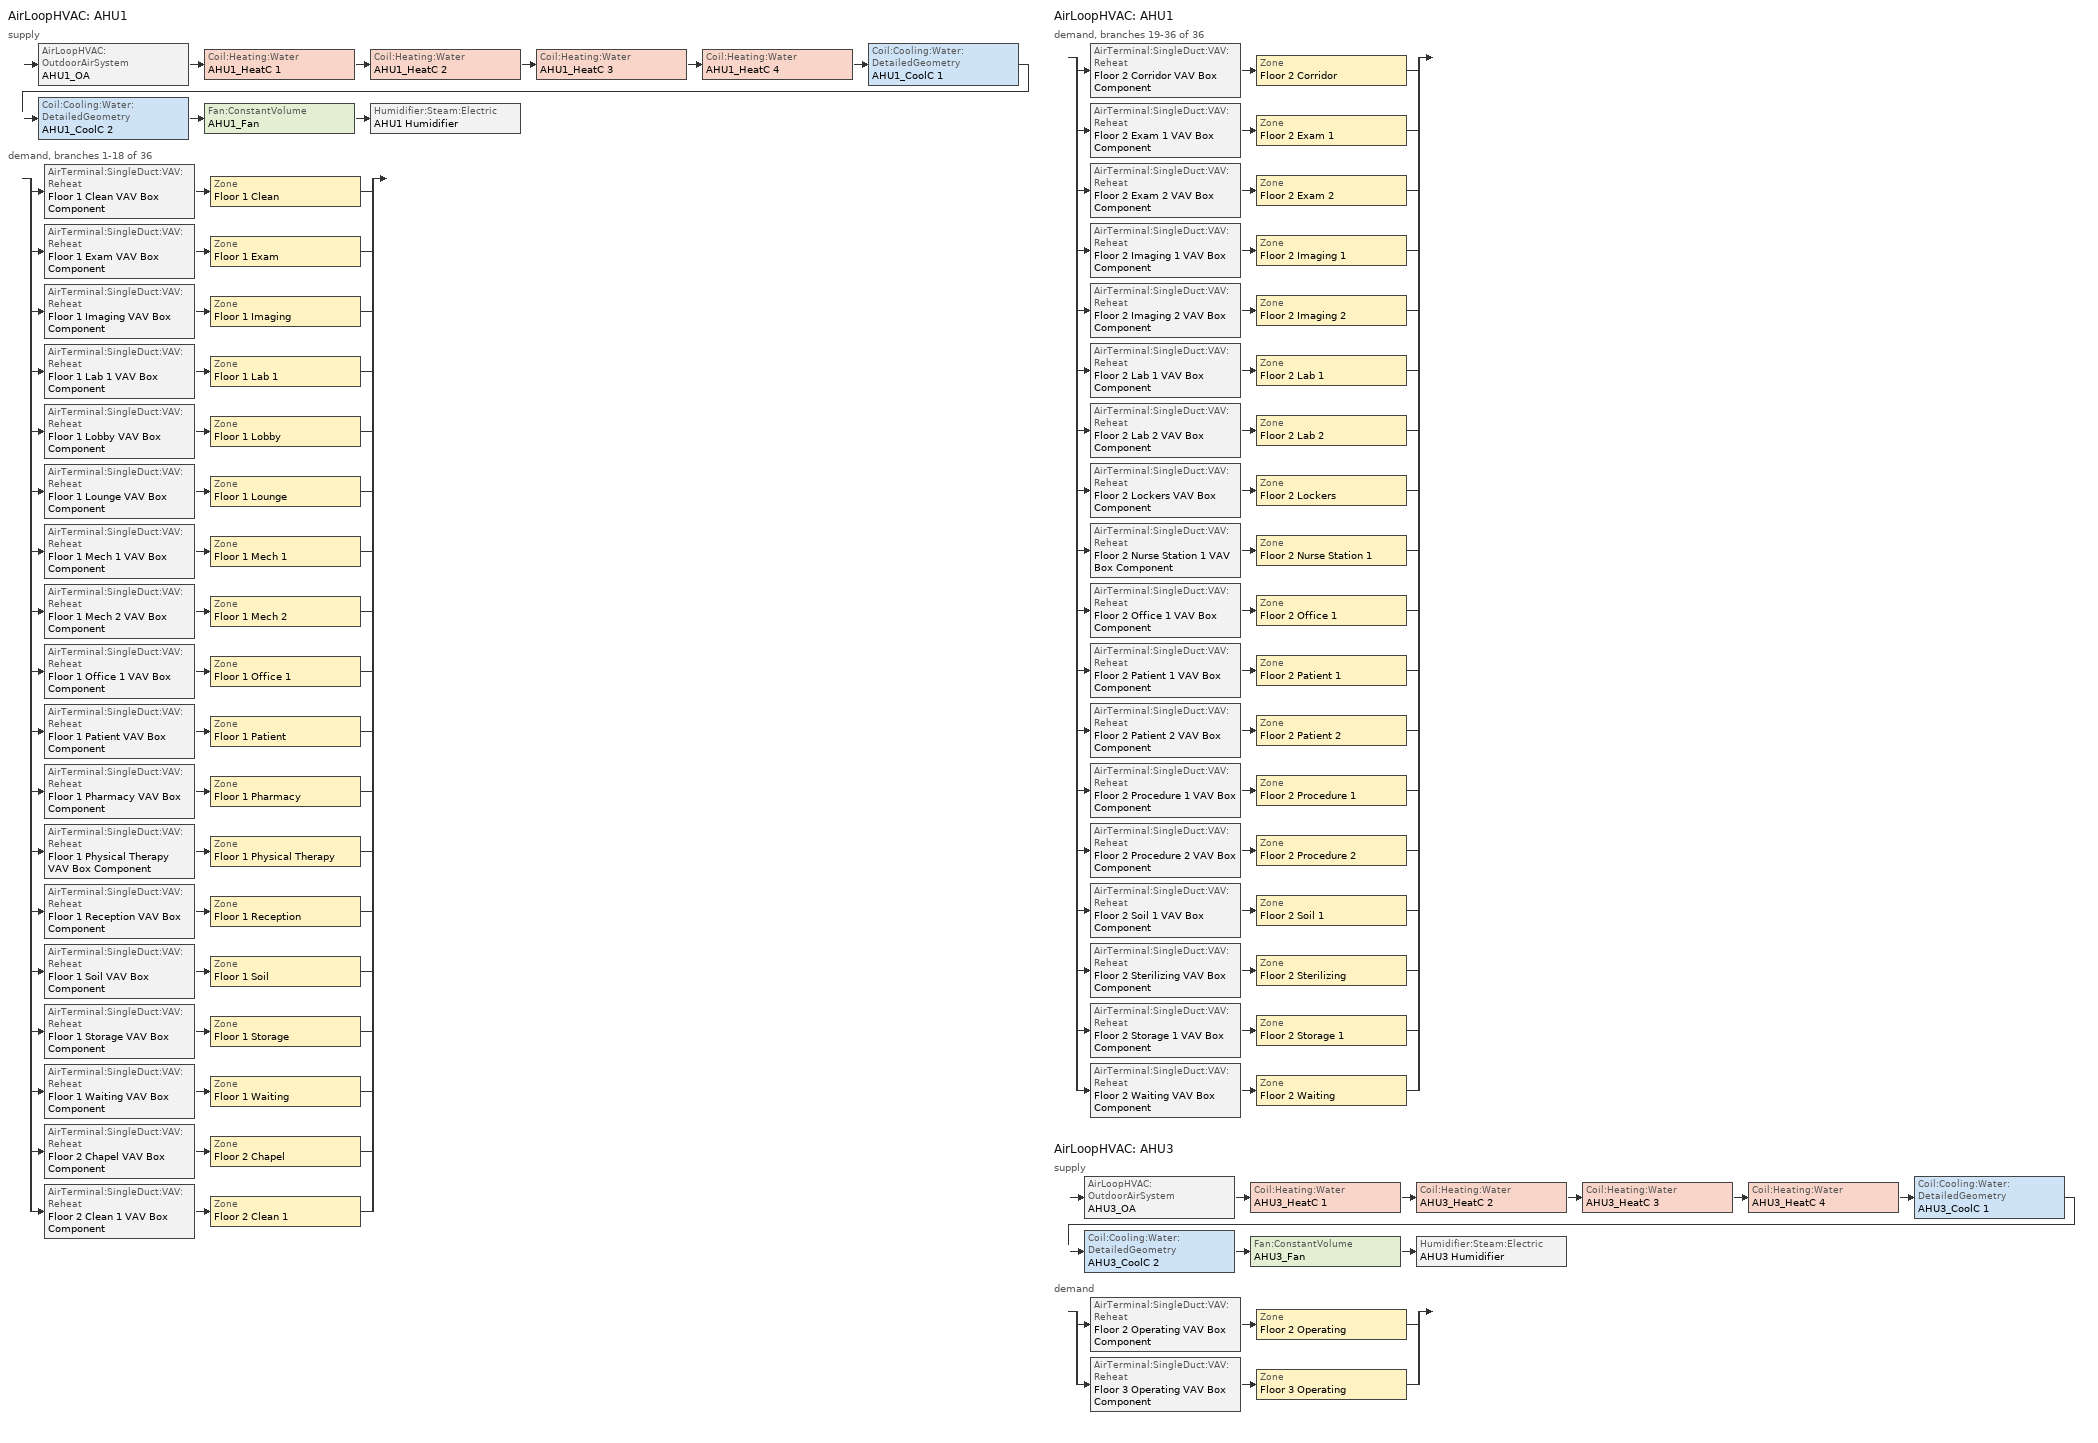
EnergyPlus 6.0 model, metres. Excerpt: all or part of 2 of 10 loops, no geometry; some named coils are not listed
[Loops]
AirLoopHVAC 'AHU1'
 supply: AirLoopHVAC:OutdoorAirSystem 'AHU1_OA' > Coil:Heating:Water 'AHU1_HeatC 1' > Coil:Heating:Water 'AHU1_HeatC 2' > Coil:Heating:Water 'AHU1_HeatC 3' > Coil:Heating:Water 'AHU1_HeatC 4' > Coil:Cooling:Water:DetailedGeometry 'AHU1_CoolC 1' > Coil:Cooling:Water:DetailedGeometry 'AHU1_CoolC 2' > Fan:ConstantVolume 'AHU1_Fan' > Humidifier:Steam:Electric 'AHU1 Humidifier'
 demand, branches 1-18 of 36: split
  | AirTerminal:SingleDuct:VAV:Reheat 'Floor 1 Clean VAV Box Component' > Zone 'Floor 1 Clean'
  | AirTerminal:SingleDuct:VAV:Reheat 'Floor 1 Exam VAV Box Component' > Zone 'Floor 1 Exam'
  | AirTerminal:SingleDuct:VAV:Reheat 'Floor 1 Imaging VAV Box Component' > Zone 'Floor 1 Imaging'
  | AirTerminal:SingleDuct:VAV:Reheat 'Floor 1 Lab 1 VAV Box Component' > Zone 'Floor 1 Lab 1'
  | AirTerminal:SingleDuct:VAV:Reheat 'Floor 1 Lobby VAV Box Component' > Zone 'Floor 1 Lobby'
  | AirTerminal:SingleDuct:VAV:Reheat 'Floor 1 Lounge VAV Box Component' > Zone 'Floor 1 Lounge'
  | AirTerminal:SingleDuct:VAV:Reheat 'Floor 1 Mech 1 VAV Box Component' > Zone 'Floor 1 Mech 1'
  | AirTerminal:SingleDuct:VAV:Reheat 'Floor 1 Mech 2 VAV Box Component' > Zone 'Floor 1 Mech 2'
  | AirTerminal:SingleDuct:VAV:Reheat 'Floor 1 Office 1 VAV Box Component' > Zone 'Floor 1 Office 1'
  | AirTerminal:SingleDuct:VAV:Reheat 'Floor 1 Patient VAV Box Component' > Zone 'Floor 1 Patient'
  | AirTerminal:SingleDuct:VAV:Reheat 'Floor 1 Pharmacy VAV Box Component' > Zone 'Floor 1 Pharmacy'
  | AirTerminal:SingleDuct:VAV:Reheat 'Floor 1 Physical Therapy VAV Box Component' > Zone 'Floor 1 Physical Therapy'
  | AirTerminal:SingleDuct:VAV:Reheat 'Floor 1 Reception VAV Box Component' > Zone 'Floor 1 Reception'
  | AirTerminal:SingleDuct:VAV:Reheat 'Floor 1 Soil VAV Box Component' > Zone 'Floor 1 Soil'
  | AirTerminal:SingleDuct:VAV:Reheat 'Floor 1 Storage VAV Box Component' > Zone 'Floor 1 Storage'
  | AirTerminal:SingleDuct:VAV:Reheat 'Floor 1 Waiting VAV Box Component' > Zone 'Floor 1 Waiting'
  | AirTerminal:SingleDuct:VAV:Reheat 'Floor 2 Chapel VAV Box Component' > Zone 'Floor 2 Chapel'
  | AirTerminal:SingleDuct:VAV:Reheat 'Floor 2 Clean 1 VAV Box Component' > Zone 'Floor 2 Clean 1'
AirLoopHVAC 'AHU1'
 demand, branches 19-36 of 36: split
  | AirTerminal:SingleDuct:VAV:Reheat 'Floor 2 Corridor VAV Box Component' > Zone 'Floor 2 Corridor'
  | AirTerminal:SingleDuct:VAV:Reheat 'Floor 2 Exam 1 VAV Box Component' > Zone 'Floor 2 Exam 1'
  | AirTerminal:SingleDuct:VAV:Reheat 'Floor 2 Exam 2 VAV Box Component' > Zone 'Floor 2 Exam 2'
  | AirTerminal:SingleDuct:VAV:Reheat 'Floor 2 Imaging 1 VAV Box Component' > Zone 'Floor 2 Imaging 1'
  | AirTerminal:SingleDuct:VAV:Reheat 'Floor 2 Imaging 2 VAV Box Component' > Zone 'Floor 2 Imaging 2'
  | AirTerminal:SingleDuct:VAV:Reheat 'Floor 2 Lab 1 VAV Box Component' > Zone 'Floor 2 Lab 1'
  | AirTerminal:SingleDuct:VAV:Reheat 'Floor 2 Lab 2 VAV Box Component' > Zone 'Floor 2 Lab 2'
  | AirTerminal:SingleDuct:VAV:Reheat 'Floor 2 Lockers VAV Box Component' > Zone 'Floor 2 Lockers'
  | AirTerminal:SingleDuct:VAV:Reheat 'Floor 2 Nurse Station 1 VAV Box Component' > Zone 'Floor 2 Nurse Station 1'
  | AirTerminal:SingleDuct:VAV:Reheat 'Floor 2 Office 1 VAV Box Component' > Zone 'Floor 2 Office 1'
  | AirTerminal:SingleDuct:VAV:Reheat 'Floor 2 Patient 1 VAV Box Component' > Zone 'Floor 2 Patient 1'
  | AirTerminal:SingleDuct:VAV:Reheat 'Floor 2 Patient 2 VAV Box Component' > Zone 'Floor 2 Patient 2'
  | AirTerminal:SingleDuct:VAV:Reheat 'Floor 2 Procedure 1 VAV Box Component' > Zone 'Floor 2 Procedure 1'
  | AirTerminal:SingleDuct:VAV:Reheat 'Floor 2 Procedure 2 VAV Box Component' > Zone 'Floor 2 Procedure 2'
  | AirTerminal:SingleDuct:VAV:Reheat 'Floor 2 Soil 1 VAV Box Component' > Zone 'Floor 2 Soil 1'
  | AirTerminal:SingleDuct:VAV:Reheat 'Floor 2 Sterilizing VAV Box Component' > Zone 'Floor 2 Sterilizing'
  | AirTerminal:SingleDuct:VAV:Reheat 'Floor 2 Storage 1 VAV Box Component' > Zone 'Floor 2 Storage 1'
  | AirTerminal:SingleDuct:VAV:Reheat 'Floor 2 Waiting VAV Box Component' > Zone 'Floor 2 Waiting'
AirLoopHVAC 'AHU3'
 supply: AirLoopHVAC:OutdoorAirSystem 'AHU3_OA' > Coil:Heating:Water 'AHU3_HeatC 1' > Coil:Heating:Water 'AHU3_HeatC 2' > Coil:Heating:Water 'AHU3_HeatC 3' > Coil:Heating:Water 'AHU3_HeatC 4' > Coil:Cooling:Water:DetailedGeometry 'AHU3_CoolC 1' > Coil:Cooling:Water:DetailedGeometry 'AHU3_CoolC 2' > Fan:ConstantVolume 'AHU3_Fan' > Humidifier:Steam:Electric 'AHU3 Humidifier'
 demand: split
  | AirTerminal:SingleDuct:VAV:Reheat 'Floor 2 Operating VAV Box Component' > Zone 'Floor 2 Operating'
  | AirTerminal:SingleDuct:VAV:Reheat 'Floor 3 Operating VAV Box Component' > Zone 'Floor 3 Operating'
[ComponentCost:LineItem]
Name | Line Item Type | Item | Cost per Each {$} | Quantity | Cost per Unit of Output Capacity {$/kW}
People:Floor 1 Clean | General | Floor 1 Clean | 1 | 2.3991
LIGHTING EQUIP:Floor 1 Clean | Lights | Floor 1 Clean |  |  | 1
ElectricEquipment:Floor 1 Clean:ElecPlug | General | Floor 1 Clean | 1 | 0.9601
Infiltration:Floor 1 Exam | General | Floor 1 Exam | 1 | 0
People:Floor 1 Exam | General | Floor 1 Exam | 1 | 13.1952
LIGHTING EQUIP:Floor 1 Exam | Lights | Floor 1 Exam |  |  | 1
ElectricEquipment:Floor 1 Exam:ElecPlug | General | Floor 1 Exam | 1 | 2.639
People:Floor 1 Imaging | General | Floor 1 Imaging | 1 | 7.5972
LIGHTING EQUIP:Floor 1 Imaging | Lights | Floor 1 Imaging |  |  | 1
ElectricEquipment:Floor 1 Imaging:ElecPlug | General | Floor 1 Imaging | 1 | 1.5194
ElectricEquipment:Floor 1 Imaging:ElecProcess | General | Floor 1 Imaging | 1 | 12.1598
People:Floor 1 Lab 1 | General | Floor 1 Lab 1 | 1 | 9.9964
LIGHTING EQUIP:Floor 1 Lab 1 | Lights | Floor 1 Lab 1 |  |  | 1
ElectricEquipment:Floor 1 Lab 1:ElecPlug | General | Floor 1 Lab 1 | 1 | 1.9993
ElectricEquipment:Floor 1 Lab 1:ElecProcess | General | Floor 1 Lab 1 | 1 | 5.9997
Infiltration:Floor 1 Lobby | General | Floor 1 Lobby | 1 | 0
People:Floor 1 Lobby | General | Floor 1 Lobby | 1 | 112.494
LIGHTING EQUIP:Floor 1 Lobby | Lights | Floor 1 Lobby |  |  | 1
ElectricEquipment:Floor 1 Lobby:ElecPlug | General | Floor 1 Lobby | 1 | 0.3763
People:Floor 1 Lounge | General | Floor 1 Lounge | 1 | 6.3977
LIGHTING EQUIP:Floor 1 Lounge | Lights | Floor 1 Lounge |  |  | 1
ElectricEquipment:Floor 1 Lounge:ElecPlug | General | Floor 1 Lounge | 1 | 0.1284
Infiltration:Floor 1 Mech 1 | General | Floor 1 Mech 1 | 1 | 0
LIGHTING EQUIP:Floor 1 Mech 1 | Lights | Floor 1 Mech 1 |  |  | 1
ElectricEquipment:Floor 1 Mech 1:ElecPlug | General | Floor 1 Mech 1 | 1 | 0.8127
Infiltration:Floor 1 Mech 2 | General | Floor 1 Mech 2 | 1 | 0
LIGHTING EQUIP:Floor 1 Mech 2 | Lights | Floor 1 Mech 2 |  |  | 1
ElectricEquipment:Floor 1 Mech 2:ElecPlug | General | Floor 1 Mech 2 | 1 | 1.0836
Infiltration:Floor 1 Office 1 | General | Floor 1 Office 1 | 1 | 0
People:Floor 1 Office 1 | General | Floor 1 Office 1 | 1 | 36.8866
LIGHTING EQUIP:Floor 1 Office 1 | Lights | Floor 1 Office 1 |  |  | 1
ElectricEquipment:Floor 1 Office 1:ElecPlug | General | Floor 1 Office 1 | 1 | 3.6887
Infiltration:Floor 1 Patient | General | Floor 1 Patient | 1 | 0
People:Floor 1 Patient | General | Floor 1 Patient | 1 | 8.9967
LIGHTING EQUIP:Floor 1 Patient | Lights | Floor 1 Patient |  |  | 1
ElectricEquipment:Floor 1 Patient:ElecPlug | General | Floor 1 Patient | 1 | 1.7993
People:Floor 1 Pharmacy | General | Floor 1 Pharmacy | 1 | 59.9782
LIGHTING EQUIP:Floor 1 Pharmacy | Lights | Floor 1 Pharmacy |  |  | 1
ElectricEquipment:Floor 1 Pharmacy:ElecPlug | General | Floor 1 Pharmacy | 1 | 5.9978
People:Floor 1 Physical Therapy | General | Floor 1 Physical Therapy | 1 | 49.1821
LIGHTING EQUIP:Floor 1 Physical Therapy | Lights | Floor 1 Physical Therapy |  |  | 1
ElectricEquipment:Floor 1 Physical Therapy:ElecPlug | General | Floor 1 Physical Therapy | 1 | 4.9182
Infiltration:Floor 1 Reception | General | Floor 1 Reception | 1 | 0
People:Floor 1 Reception | General | Floor 1 Reception | 1 | 16.7991
LIGHTING EQUIP:Floor 1 Reception | Lights | Floor 1 Reception |  |  | 1
ElectricEquipment:Floor 1 Reception:ElecPlug | General | Floor 1 Reception | 1 | 0.0562
People:Floor 1 Soil | General | Floor 1 Soil | 1 | 2.3991
LIGHTING EQUIP:Floor 1 Soil | Lights | Floor 1 Soil |  |  | 1
LIGHTING EQUIP:Floor 1 Storage | Lights | Floor 1 Storage |  |  | 1
ElectricEquipment:Floor 1 Storage:ElecPlug | General | Floor 1 Storage | 1 | 5.398
People:Floor 1 Waiting | General | Floor 1 Waiting | 1 | 45.5976
LIGHTING EQUIP:Floor 1 Waiting | Lights | Floor 1 Waiting |  |  | 1
ElectricEquipment:Floor 1 Waiting:ElecPlug | General | Floor 1 Waiting | 1 | 0.1525
Infiltration:Floor 2 Chapel | General | Floor 2 Chapel | 1 | 0
People:Floor 2 Chapel | General | Floor 2 Chapel | 1 | 10.1963
LIGHTING EQUIP:Floor 2 Chapel | Lights | Floor 2 Chapel |  |  | 1
ElectricEquipment:Floor 2 Chapel:ElecPlug | General | Floor 2 Chapel | 1 | 1.0196
People:Floor 2 Clean 1 | General | Floor 2 Clean 1 | 1 | 2.4141
LIGHTING EQUIP:Floor 2 Clean 1 | Lights | Floor 2 Clean 1 |  |  | 1
ElectricEquipment:Floor 2 Clean 1:ElecPlug | General | Floor 2 Clean 1 | 1 | 0.9661
Infiltration:Floor 2 Corridor | General | Floor 2 Corridor | 1 | 0
LIGHTING EQUIP:Floor 2 Corridor | Lights | Floor 2 Corridor |  |  | 1
ElectricEquipment:Floor 2 Corridor:ElecPlug | General | Floor 2 Corridor | 1 | 0.5217
Infiltration:Floor 2 Exam 1 | General | Floor 2 Exam 1 | 1 | 0
People:Floor 2 Exam 1 | General | Floor 2 Exam 1 | 1 | 20.9924
LIGHTING EQUIP:Floor 2 Exam 1 | Lights | Floor 2 Exam 1 |  |  | 1
ElectricEquipment:Floor 2 Exam 1:ElecPlug | General | Floor 2 Exam 1 | 1 | 4.1985
People:Floor 2 Exam 2 | General | Floor 2 Exam 2 | 1 | 6.7475
LIGHTING EQUIP:Floor 2 Exam 2 | Lights | Floor 2 Exam 2 |  |  | 1
ElectricEquipment:Floor 2 Exam 2:ElecPlug | General | Floor 2 Exam 2 | 1 | 1.3495
People:Floor 2 Imaging 1 | General | Floor 2 Imaging 1 | 1 | 11.5458
LIGHTING EQUIP:Floor 2 Imaging 1 | Lights | Floor 2 Imaging 1 |  |  | 1
ElectricEquipment:Floor 2 Imaging 1:ElecPlug | General | Floor 2 Imaging 1 | 1 | 2.3092
ElectricEquipment:Floor 2 Imaging 1:ElecProcess | General | Floor 2 Imaging 1 | 1 | 18.4797
Infiltration:Floor 2 Imaging 2 | General | Floor 2 Imaging 2 | 1 | 0
People:Floor 2 Imaging 2 | General | Floor 2 Imaging 2 | 1 | 16.9938
LIGHTING EQUIP:Floor 2 Imaging 2 | Lights | Floor 2 Imaging 2 |  |  | 1
ElectricEquipment:Floor 2 Imaging 2:ElecPlug | General | Floor 2 Imaging 2 | 1 | 3.3988
ElectricEquipment:Floor 2 Imaging 2:ElecProcess | General | Floor 2 Imaging 2 | 1 | 27.1996
People:Floor 2 Lab 1 | General | Floor 2 Lab 1 | 1 | 11.3959
LIGHTING EQUIP:Floor 2 Lab 1 | Lights | Floor 2 Lab 1 |  |  | 1
ElectricEquipment:Floor 2 Lab 1:ElecPlug | General | Floor 2 Lab 1 | 1 | 2.2792
ElectricEquipment:Floor 2 Lab 1:ElecProcess | General | Floor 2 Lab 1 | 1 | 6.8396
People:Floor 2 Lab 2 | General | Floor 2 Lab 2 | 1 | 16.9938
LIGHTING EQUIP:Floor 2 Lab 2 | Lights | Floor 2 Lab 2 |  |  | 1
ElectricEquipment:Floor 2 Lab 2:ElecPlug | General | Floor 2 Lab 2 | 1 | 3.3988
ElectricEquipment:Floor 2 Lab 2:ElecProcess | General | Floor 2 Lab 2 | 1 | 10.1995
People:Floor 2 Lockers | General | Floor 2 Lockers | 1 | 3.7486
LIGHTING EQUIP:Floor 2 Lockers | Lights | Floor 2 Lockers |  |  | 1
ElectricEquipment:Floor 2 Lockers:ElecPlug | General | Floor 2 Lockers | 1 | 0.1874
People:Floor 2 Nurse Station 1 | General | Floor 2 Nurse Station 1 | 1 | 6.4477
LIGHTING EQUIP:Floor 2 Nurse Station 1 | Lights | Floor 2 Nurse Station 1 |  |  | 1
ElectricEquipment:Floor 2 Nurse Station 1:ElecPlug | General | Floor 2 Nurse Station 1 | 1 | 0.3224
ElectricEquipment:Floor 2 Nurse Station 1:ElecProcess | General | Floor 2 Nurse Station 1 | 1 | 0.6448
People:Floor 2 Office 1 | General | Floor 2 Office 1 | 1 | 11.6957
LIGHTING EQUIP:Floor 2 Office 1 | Lights | Floor 2 Office 1 |  |  | 1
ElectricEquipment:Floor 2 Office 1:ElecPlug | General | Floor 2 Office 1 | 1 | 1.1696
Infiltration:Floor 2 Operating | General | Floor 2 Operating | 1 | 0
People:Floor 2 Operating | General | Floor 2 Operating | 1 | 96.345
LIGHTING EQUIP:Floor 2 Operating | Lights | Floor 2 Operating |  |  | 1
ElectricEquipment:Floor 2 Operating:ElecPlug | General | Floor 2 Operating | 1 | 19.269
ElectricEquipment:Floor 2 Operating:ElecProcess | General | Floor 2 Operating | 1 | 57.8249
Infiltration:Floor 2 Patient 1 | General | Floor 2 Patient 1 | 1 | 0
People:Floor 2 Patient 1 | General | Floor 2 Patient 1 | 1 | 17.0338
LIGHTING EQUIP:Floor 2 Patient 1 | Lights | Floor 2 Patient 1 |  |  | 1
ElectricEquipment:Floor 2 Patient 1:ElecPlug | General | Floor 2 Patient 1 | 1 | 3.4068
People:Floor 2 Patient 2 | General | Floor 2 Patient 2 | 1 | 14.0249
LIGHTING EQUIP:Floor 2 Patient 2 | Lights | Floor 2 Patient 2 |  |  | 1
ElectricEquipment:Floor 2 Patient 2:ElecPlug | General | Floor 2 Patient 2 | 1 | 2.805
People:Floor 2 Procedure 1 | General | Floor 2 Procedure 1 | 1 | 12.5954
LIGHTING EQUIP:Floor 2 Procedure 1 | Lights | Floor 2 Procedure 1 |  |  | 1
ElectricEquipment:Floor 2 Procedure 1:ElecPlug | General | Floor 2 Procedure 1 | 1 | 2.5191
ElectricEquipment:Floor 2 Procedure 1:ElecProcess | General | Floor 2 Procedure 1 | 1 | 7.5596
People:Floor 2 Procedure 2 | General | Floor 2 Procedure 2 | 1 | 6.7975
LIGHTING EQUIP:Floor 2 Procedure 2 | Lights | Floor 2 Procedure 2 |  |  | 1
ElectricEquipment:Floor 2 Procedure 2:ElecPlug | General | Floor 2 Procedure 2 | 1 | 1.3595
ElectricEquipment:Floor 2 Procedure 2:ElecProcess | General | Floor 2 Procedure 2 | 1 | 4.0798
People:Floor 2 Soil 1 | General | Floor 2 Soil 1 | 1 | 2.4141
LIGHTING EQUIP:Floor 2 Soil 1 | Lights | Floor 2 Soil 1 |  |  | 1
LIGHTING EQUIP:Floor 2 Sterilizing | Lights | Floor 2 Sterilizing |  |  | 1
ElectricEquipment:Floor 2 Sterilizing:ElecPlug | General | Floor 2 Sterilizing | 1 | 1.3595
ElectricEquipment:Floor 2 Sterilizing:ElecProcess | General | Floor 2 Sterilizing | 1 | 6.8001
GasEquipment:Floor 2 Sterilizing:GasProcess | General | Floor 2 Sterilizing | 1 | 9.5203
LIGHTING EQUIP:Floor 2 Storage 1 | Lights | Floor 2 Storage 1 |  |  | 1
ElectricEquipment:Floor 2 Storage 1:ElecPlug | General | Floor 2 Storage 1 | 1 | 1.4995
Infiltration:Floor 2 Waiting | General | Floor 2 Waiting | 1 | 0
People:Floor 2 Waiting | General | Floor 2 Waiting | 1 | 116.9937
LIGHTING EQUIP:Floor 2 Waiting | Lights | Floor 2 Waiting |  |  | 1
ElectricEquipment:Floor 2 Waiting:ElecPlug | General | Floor 2 Waiting | 1 | 0.3913
Infiltration:Floor 3 Operating | General | Floor 3 Operating | 1 | 0
People:Floor 3 Operating | General | Floor 3 Operating | 1 | 8.9971
LIGHTING EQUIP:Floor 3 Operating | Lights | Floor 3 Operating |  |  | 1
ElectricEquipment:Floor 3 Operating:ElecPlug | General | Floor 3 Operating | 1 | 1.7994
ElectricEquipment:Floor 3 Operating:ElecProcess | General | Floor 3 Operating | 1 | 5.3999
[Sizing:Zone] Zone Cooling Design Supply Air Temperature {C}=14; Zone Heating Design Supply Air Temperature {C}=40; Zone Cooling Design Supply Air Humidity Ratio {kg-H2O/kg-air}=0.0085; Zone Heating Design Supply Air Humidity Ratio {kg-H2O/kg-air}=0.008; Outdoor Air Method=Flow/Zone; Outdoor Air Flow per Person {m3/s}=0; Outdoor Air Flow per Zone Floor Area {m3/s-m2}=0; Cooling Design Air Flow Method=DesignDayWithLimit; Cooling Minimum Air Flow Fraction=0; Heating Design Air Flow Method=DesignDay; Heating Design Air Flow Rate {m3/s}=0
Name | Outdoor Air Flow per Zone {m3/s} | Cooling Minimum Air Flow {m3/s}
Floor 1 Clean | 0.0192629 | 0.151023
Floor 1 Exam | 0.105946 | 1.24594
Floor 1 Imaging | 0.0609993 | 0.71736
Floor 1 Lab 1 | 0.0802623 | 0.943895
Floor 1 Lobby | 0.371744 | 1.12624
Floor 1 Lounge | 0.0513679 | 0.1556
Floor 1 Mech 1 | 0.459034 | 1.3901
Floor 1 Mech 2 | 0.612045 | 1.85347
Floor 1 Office 1 | 0.296168 | 0.897129
Floor 1 Patient | 0.283168 | 0.858086
Floor 1 Pharmacy | 0.651029 | 1.9736
Floor 1 Physical Therapy | 0.60364 | 2.32198
Floor 1 Reception | 0.0555137 | 0.168185
Floor 1 Soil | 0.377558 | 0.377558
Floor 1 Storage | 0.306023 | 0.926733
Floor 1 Waiting | 0.15068 | 0.456502
Floor 2 Chapel | 0.0818675 | 0.247987
Floor 2 Clean 1 | 0.0193833 | 0.151967
Floor 2 Corridor | 0.147344 | 0.818042
Floor 2 Exam 1 | 0.168551 | 1.98218
Floor 2 Exam 2 | 0.054177 | 0.637129
Floor 2 Imaging 1 | 0.0927029 | 1.0902
Floor 2 Imaging 2; Floor 2 Lab 2 | 0.136446 | 1.60462
Floor 2 Lab 1 | 0.091499 | 1.07604
Floor 2 Lockers | 0.589934 | 0.589934
Floor 2 Nurse Station 1 | 0.0517692 | 0.156815
Floor 2 Office 1 | 0.0939069 | 0.284456
Floor 2 Operating | 6.06484 | 30.3242
Floor 2 Patient 1 | 0.536132 | 1.62464
Floor 2 Patient 2 | 0.441428 | 1.33766
Floor 2 Procedure 1 | 0.594654 | 2.97327
Floor 2 Procedure 2 | 0.320924 | 1.60462
Floor 2 Soil 1 | 0.379918 | 0.379918
Floor 2 Sterilizing | 1.06975 | 1.06975
Floor 2 Storage 1 | 0.0850063 | 0.257426
Floor 2 Waiting | 0.386613 | 1.17129
Floor 3 Operating | 0.566362 | 2.83168
[ZoneControl:Thermostat] Control Type Schedule=Dual Zone Control Type Sched
Name | Zone or ZoneList | Control 1
Floor 1 Clean Thermostat | Floor 1 Clean | Floor 1 Clean DualSPSched
Floor 1 Exam Thermostat | Floor 1 Exam | Floor 1 Exam DualSPSched
Floor 1 Imaging Thermostat | Floor 1 Imaging | Floor 1 Imaging DualSPSched
Floor 1 Lab 1 Thermostat | Floor 1 Lab 1 | Floor 1 Lab 1 DualSPSched
Floor 1 Lobby Thermostat | Floor 1 Lobby | Floor 1 Lobby DualSPSched
Floor 1 Lounge Thermostat | Floor 1 Lounge | Floor 1 Lounge DualSPSched
Floor 1 Mech 1 Thermostat | Floor 1 Mech 1 | Floor 1 Mech 1 DualSPSched
Floor 1 Mech 2 Thermostat | Floor 1 Mech 2 | Floor 1 Mech 2 DualSPSched
Floor 1 Office 1 Thermostat | Floor 1 Office 1 | Floor 1 Office 1 DualSPSched
Floor 1 Patient Thermostat | Floor 1 Patient | Floor 1 Patient DualSPSched
Floor 1 Pharmacy Thermostat | Floor 1 Pharmacy | Floor 1 Pharmacy DualSPSched
Floor 1 Physical Therapy Thermostat | Floor 1 Physical Therapy | Floor 1 Physical Therapy DualSPSched
Floor 1 Reception Thermostat | Floor 1 Reception | Floor 1 Reception DualSPSched
Floor 1 Soil Thermostat | Floor 1 Soil | Floor 1 Soil DualSPSched
Floor 1 Storage Thermostat | Floor 1 Storage | Floor 1 Storage DualSPSched
Floor 1 Waiting Thermostat | Floor 1 Waiting | Floor 1 Waiting DualSPSched
Floor 2 Chapel Thermostat | Floor 2 Chapel | Floor 2 Chapel DualSPSched
Floor 2 Clean 1 Thermostat | Floor 2 Clean 1 | Floor 2 Clean 1 DualSPSched
Floor 2 Corridor Thermostat | Floor 2 Corridor | Floor 2 Corridor DualSPSched
Floor 2 Exam 1 Thermostat | Floor 2 Exam 1 | Floor 2 Exam 1 DualSPSched
Floor 2 Exam 2 Thermostat | Floor 2 Exam 2 | Floor 2 Exam 2 DualSPSched
Floor 2 Imaging 1 Thermostat | Floor 2 Imaging 1 | Floor 2 Imaging 1 DualSPSched
Floor 2 Imaging 2 Thermostat | Floor 2 Imaging 2 | Floor 2 Imaging 2 DualSPSched
Floor 2 Lab 1 Thermostat | Floor 2 Lab 1 | Floor 2 Lab 1 DualSPSched
Floor 2 Lab 2 Thermostat | Floor 2 Lab 2 | Floor 2 Lab 2 DualSPSched
Floor 2 Lockers Thermostat | Floor 2 Lockers | Floor 2 Lockers DualSPSched
Floor 2 Nurse Station 1 Thermostat | Floor 2 Nurse Station 1 | Floor 2 Nurse Station 1 DualSPSched
Floor 2 Office 1 Thermostat | Floor 2 Office 1 | Floor 2 Office 1 DualSPSched
Floor 2 Operating Thermostat | Floor 2 Operating | Floor 2 Operating DualSPSched
Floor 2 Patient 1 Thermostat | Floor 2 Patient 1 | Floor 2 Patient 1 DualSPSched
Floor 2 Patient 2 Thermostat | Floor 2 Patient 2 | Floor 2 Patient 2 DualSPSched
Floor 2 Procedure 1 Thermostat | Floor 2 Procedure 1 | Floor 2 Procedure 1 DualSPSched
Floor 2 Procedure 2 Thermostat | Floor 2 Procedure 2 | Floor 2 Procedure 2 DualSPSched
Floor 2 Soil 1 Thermostat | Floor 2 Soil 1 | Floor 2 Soil 1 DualSPSched
Floor 2 Sterilizing Thermostat | Floor 2 Sterilizing | Floor 2 Sterilizing DualSPSched
Floor 2 Storage 1 Thermostat | Floor 2 Storage 1 | Floor 2 Storage 1 DualSPSched
Floor 2 Waiting Thermostat | Floor 2 Waiting | Floor 2 Waiting DualSPSched
Floor 3 Operating Thermostat | Floor 3 Operating | Floor 3 Operating DualSPSched
[ThermostatSetpoint:DualSetpoint]
Name | Heating Setpoint Temperature Schedule | Cooling Setpoint Temperature Schedule
Floor 1 Clean DualSPSched; Floor 1 Imaging DualSPSched; Floor 1 Lab 1 DualSPSched; Floor 1 Lobby DualSPSched; Floor 1 Lounge DualSPSched; Floor 1 Patient DualSPSched; Floor 1 Pharmacy DualSPSched; Floor 1 Reception DualSPSched; Floor 1 Soil DualSPSched; Floor 1 Waiting DualSPSched; Floor 2 Clean 1 DualSPSched; Floor 2 Corridor DualSPSched; Floor 2 Imaging 1 DualSPSched; Floor 2 Imaging 2 DualSPSched; Floor 2 Lab 1 DualSPSched; Floor 2 Lab 2 DualSPSched; Floor 2 Lockers DualSPSched; Floor 2 Nurse Station 1 DualSPSched; Floor 2 Patient 1 DualSPSched; Floor 2 Patient 2 DualSPSched; Floor 2 Soil 1 DualSPSched; Floor 2 Sterilizing DualSPSched; Floor 2 Waiting DualSPSched | HEATING_TSTAT_24_7 | COOLING_TSTAT_24_7
Floor 1 Exam DualSPSched; Floor 1 Mech 1 DualSPSched; Floor 1 Mech 2 DualSPSched; Floor 1 Office 1 DualSPSched; Floor 1 Physical Therapy DualSPSched; Floor 1 Storage DualSPSched; Floor 2 Chapel DualSPSched; Floor 2 Exam 1 DualSPSched; Floor 2 Exam 2 DualSPSched; Floor 2 Office 1 DualSPSched; Floor 2 Procedure 1 DualSPSched; Floor 2 Procedure 2 DualSPSched; Floor 2 Storage 1 DualSPSched | HEATING_TSTAT_OFFICE | COOLING_TSTAT_OFFICE
Floor 2 Operating DualSPSched; Floor 3 Operating DualSPSched | HEATING_TSTAT_OR | COOLING_TSTAT_OR
[Zone equipment]
Floor 1 Clean: Floor 1 Clean VAV Box Component
Floor 1 Exam: Floor 1 Exam VAV Box Component
Floor 1 Imaging: Floor 1 Imaging VAV Box Component
Floor 1 Lab 1: Floor 1 Lab 1 VAV Box Component
Floor 1 Lobby: Floor 1 Lobby VAV Box Component
Floor 1 Lounge: Floor 1 Lounge VAV Box Component
Floor 1 Mech 1: Floor 1 Mech 1 VAV Box Component
Floor 1 Mech 2: Floor 1 Mech 2 VAV Box Component
Floor 1 Office 1: Floor 1 Office 1 VAV Box Component
Floor 1 Patient: Floor 1 Patient VAV Box Component
Floor 1 Pharmacy: Floor 1 Pharmacy VAV Box Component
Floor 1 Physical Therapy: Floor 1 Physical Therapy VAV Box Component
Floor 1 Reception: Floor 1 Reception VAV Box Component
Floor 1 Soil: Floor 1 Soil VAV Box Component, Floor 1 Soil Exhaust Fan 1
Floor 1 Storage: Floor 1 Storage VAV Box Component
Floor 1 Waiting: Floor 1 Waiting VAV Box Component
Floor 2 Chapel: Floor 2 Chapel VAV Box Component
Floor 2 Clean 1: Floor 2 Clean 1 VAV Box Component
Floor 2 Corridor: Floor 2 Corridor VAV Box Component
Floor 2 Exam 1: Floor 2 Exam 1 VAV Box Component
Floor 2 Exam 2: Floor 2 Exam 2 VAV Box Component
Floor 2 Imaging 1: Floor 2 Imaging 1 VAV Box Component
Floor 2 Imaging 2: Floor 2 Imaging 2 VAV Box Component
Floor 2 Lab 1: Floor 2 Lab 1 VAV Box Component
Floor 2 Lab 2: Floor 2 Lab 2 VAV Box Component
Floor 2 Lockers: Floor 2 Lockers VAV Box Component, Floor 2 Lockers Exhaust Fan 1
Floor 2 Nurse Station 1: Floor 2 Nurse Station 1 VAV Box Component
Floor 2 Office 1: Floor 2 Office 1 VAV Box Component
Floor 2 Operating: Floor 2 Operating VAV Box Component
Floor 2 Patient 1: Floor 2 Patient 1 VAV Box Component
Floor 2 Patient 2: Floor 2 Patient 2 VAV Box Component
Floor 2 Procedure 1: Floor 2 Procedure 1 VAV Box Component
Floor 2 Procedure 2: Floor 2 Procedure 2 VAV Box Component
Floor 2 Soil 1: Floor 2 Soil 1 VAV Box Component, Floor 2 Soil 1 Exhaust Fan 1
Floor 2 Sterilizing: Floor 2 Sterilizing VAV Box Component, Floor 2 Sterilizing Exhaust Fan 1
Floor 2 Storage 1: Floor 2 Storage 1 VAV Box Component
Floor 2 Waiting: Floor 2 Waiting VAV Box Component
Floor 3 Operating: Floor 3 Operating VAV Box Component
[AirTerminal:SingleDuct:VAV:Reheat] Availability Schedule=ALWAYS_ON; Maximum Air Flow Rate {m3/s}=AUTOSIZE; Zone Minimum Air Flow Input Method=Constant; Constant Minimum Air Flow Fraction=1; Maximum Hot Water or Steam Flow Rate {m3/s}=AUTOSIZE; Minimum Hot Water or Steam Flow Rate {m3/s}=0; Convergence Tolerance=0.001; Damper Heating Action=Reverse; Maximum Flow per Zone Floor Area During Reheat {m3/s-m2}=AUTOCALCULATE; Maximum Flow Fraction During Reheat=AUTOCALCULATE
Name | Reheat Coil | Design Specification Outdoor Air Object
Floor 1 Clean VAV Box Component | Floor 1 Clean VAV Box Reheat Coil | Floor 1 Clean VAV Box OA Design Spec
Floor 1 Exam VAV Box Component | Floor 1 Exam VAV Box Reheat Coil | Floor 1 Exam VAV Box OA Design Spec
Floor 1 Imaging VAV Box Component | Floor 1 Imaging VAV Box Reheat Coil | Floor 1 Imaging VAV Box OA Design Spec
Floor 1 Lab 1 VAV Box Component | Floor 1 Lab 1 VAV Box Reheat Coil | Floor 1 Lab 1 VAV Box OA Design Spec
Floor 1 Lobby VAV Box Component | Floor 1 Lobby VAV Box Reheat Coil | Floor 1 Lobby VAV Box OA Design Spec
Floor 1 Lounge VAV Box Component | Floor 1 Lounge VAV Box Reheat Coil | Floor 1 Lounge VAV Box OA Design Spec
Floor 1 Mech 1 VAV Box Component | Floor 1 Mech 1 VAV Box Reheat Coil | Floor 1 Mech 1 VAV Box OA Design Spec
Floor 1 Mech 2 VAV Box Component | Floor 1 Mech 2 VAV Box Reheat Coil | Floor 1 Mech 2 VAV Box OA Design Spec
Floor 1 Office 1 VAV Box Component | Floor 1 Office 1 VAV Box Reheat Coil | Floor 1 Office 1 VAV Box OA Design Spec
Floor 1 Patient VAV Box Component | Floor 1 Patient VAV Box Reheat Coil | Floor 1 Patient VAV Box OA Design Spec
Floor 1 Pharmacy VAV Box Component | Floor 1 Pharmacy VAV Box Reheat Coil | Floor 1 Pharmacy VAV Box OA Design Spec
Floor 1 Physical Therapy VAV Box Component | Floor 1 Physical Therapy VAV Box Reheat Coil | Floor 1 Physical Therapy VAV Box OA Design Spec
Floor 1 Reception VAV Box Component | Floor 1 Reception VAV Box Reheat Coil | Floor 1 Reception VAV Box OA Design Spec
Floor 1 Soil VAV Box Component | Floor 1 Soil VAV Box Reheat Coil | Floor 1 Soil VAV Box OA Design Spec
Floor 1 Storage VAV Box Component | Floor 1 Storage VAV Box Reheat Coil | Floor 1 Storage VAV Box OA Design Spec
Floor 1 Waiting VAV Box Component | Floor 1 Waiting VAV Box Reheat Coil | Floor 1 Waiting VAV Box OA Design Spec
Floor 2 Chapel VAV Box Component | Floor 2 Chapel VAV Box Reheat Coil | Floor 2 Chapel VAV Box OA Design Spec
Floor 2 Clean 1 VAV Box Component | Floor 2 Clean 1 VAV Box Reheat Coil | Floor 2 Clean 1 VAV Box OA Design Spec
Floor 2 Corridor VAV Box Component | Floor 2 Corridor VAV Box Reheat Coil | Floor 2 Corridor VAV Box OA Design Spec
Floor 2 Exam 1 VAV Box Component | Floor 2 Exam 1 VAV Box Reheat Coil | Floor 2 Exam 1 VAV Box OA Design Spec
Floor 2 Exam 2 VAV Box Component | Floor 2 Exam 2 VAV Box Reheat Coil | Floor 2 Exam 2 VAV Box OA Design Spec
Floor 2 Imaging 1 VAV Box Component | Floor 2 Imaging 1 VAV Box Reheat Coil | Floor 2 Imaging 1 VAV Box OA Design Spec
Floor 2 Imaging 2 VAV Box Component | Floor 2 Imaging 2 VAV Box Reheat Coil | Floor 2 Imaging 2 VAV Box OA Design Spec
Floor 2 Lab 1 VAV Box Component | Floor 2 Lab 1 VAV Box Reheat Coil | Floor 2 Lab 1 VAV Box OA Design Spec
Floor 2 Lab 2 VAV Box Component | Floor 2 Lab 2 VAV Box Reheat Coil | Floor 2 Lab 2 VAV Box OA Design Spec
Floor 2 Lockers VAV Box Component | Floor 2 Lockers VAV Box Reheat Coil | Floor 2 Lockers VAV Box OA Design Spec
Floor 2 Nurse Station 1 VAV Box Component | Floor 2 Nurse Station 1 VAV Box Reheat Coil | Floor 2 Nurse Station 1 VAV Box OA Design Spec
Floor 2 Office 1 VAV Box Component | Floor 2 Office 1 VAV Box Reheat Coil | Floor 2 Office 1 VAV Box OA Design Spec
Floor 2 Operating VAV Box Component | Floor 2 Operating VAV Box Reheat Coil | Floor 2 Operating VAV Box OA Design Spec
Floor 2 Patient 1 VAV Box Component | Floor 2 Patient 1 VAV Box Reheat Coil | Floor 2 Patient 1 VAV Box OA Design Spec
Floor 2 Patient 2 VAV Box Component | Floor 2 Patient 2 VAV Box Reheat Coil | Floor 2 Patient 2 VAV Box OA Design Spec
Floor 2 Procedure 1 VAV Box Component | Floor 2 Procedure 1 VAV Box Reheat Coil | Floor 2 Procedure 1 VAV Box OA Design Spec
Floor 2 Procedure 2 VAV Box Component | Floor 2 Procedure 2 VAV Box Reheat Coil | Floor 2 Procedure 2 VAV Box OA Design Spec
Floor 2 Soil 1 VAV Box Component | Floor 2 Soil 1 VAV Box Reheat Coil | Floor 2 Soil 1 VAV Box OA Design Spec
Floor 2 Sterilizing VAV Box Component | Floor 2 Sterilizing VAV Box Reheat Coil | Floor 2 Sterilizing VAV Box OA Design Spec
Floor 2 Storage 1 VAV Box Component | Floor 2 Storage 1 VAV Box Reheat Coil | Floor 2 Storage 1 VAV Box OA Design Spec
Floor 2 Waiting VAV Box Component | Floor 2 Waiting VAV Box Reheat Coil | Floor 2 Waiting VAV Box OA Design Spec
Floor 3 Operating VAV Box Component | Floor 3 Operating VAV Box Reheat Coil | Floor 3 Operating VAV Box OA Design Spec
[DesignSpecification:OutdoorAir] Outdoor Air Method=Flow/Zone; Outdoor Air Flow per Person {m3/s-person}=0; Outdoor Air Flow per Zone Floor Area {m3/s-m2}=0; Outdoor Air Flow Air Changes per Hour=0
Name | Outdoor Air Flow per Zone {m3/s}
Floor 1 Clean VAV Box OA Design Spec | 0.0193
Floor 1 Exam VAV Box OA Design Spec | 0.1059
Floor 1 Imaging VAV Box OA Design Spec | 0.061
Floor 1 Lab 1 VAV Box OA Design Spec | 0.0803
Floor 1 Lobby VAV Box OA Design Spec | 0.3717
Floor 1 Lounge VAV Box OA Design Spec | 0.0514
Floor 1 Mech 1 VAV Box OA Design Spec | 0.459
Floor 1 Mech 2 VAV Box OA Design Spec | 0.612
Floor 1 Office 1 VAV Box OA Design Spec | 0.2962
Floor 1 Patient VAV Box OA Design Spec | 0.2832
Floor 1 Pharmacy VAV Box OA Design Spec | 0.651
Floor 1 Physical Therapy VAV Box OA Design Spec | 0.6036
Floor 1 Reception VAV Box OA Design Spec | 0.0555
Floor 1 Soil VAV Box OA Design Spec | 0.3776
Floor 1 Storage VAV Box OA Design Spec | 0.306
Floor 1 Waiting VAV Box OA Design Spec | 0.1507
Floor 2 Chapel VAV Box OA Design Spec | 0.0819
Floor 2 Clean 1 VAV Box OA Design Spec | 0.0194
Floor 2 Corridor VAV Box OA Design Spec | 0.1473
Floor 2 Exam 1 VAV Box OA Design Spec | 0.1686
Floor 2 Exam 2 VAV Box OA Design Spec | 0.0542
Floor 2 Imaging 1 VAV Box OA Design Spec | 0.0927
Floor 2 Imaging 2 VAV Box OA Design Spec; Floor 2 Lab 2 VAV Box OA Design Spec | 0.1364
Floor 2 Lab 1 VAV Box OA Design Spec | 0.0915
Floor 2 Lockers VAV Box OA Design Spec | 0.5899
Floor 2 Nurse Station 1 VAV Box OA Design Spec | 0.0518
Floor 2 Office 1 VAV Box OA Design Spec | 0.0939
Floor 2 Operating VAV Box OA Design Spec | 6.0648
Floor 2 Patient 1 VAV Box OA Design Spec | 0.5361
Floor 2 Patient 2 VAV Box OA Design Spec | 0.4414
Floor 2 Procedure 1 VAV Box OA Design Spec | 0.5947
Floor 2 Procedure 2 VAV Box OA Design Spec | 0.3209
Floor 2 Soil 1 VAV Box OA Design Spec | 0.3799
Floor 2 Sterilizing VAV Box OA Design Spec | 1.0697
Floor 2 Storage 1 VAV Box OA Design Spec | 0.085
Floor 2 Waiting VAV Box OA Design Spec | 0.3866
Floor 3 Operating VAV Box OA Design Spec | 0.5664
[Coil:Heating:Water] Availability Schedule=ALWAYS_ON; U-Factor Times Area Value {W/K}=AUTOSIZE; Maximum Water Flow Rate {m3/s}=AUTOSIZE; Performance Input Method=UFactorTimesAreaAndDesignWaterFlowRate; Rated Capacity {W}=AUTOSIZE; Rated Inlet Water Temperature {C}=82.2; Rated Inlet Air Temperature {C}=16.6; Rated Outlet Water Temperature {C}=71.1; Rated Outlet Air Temperature {C}=32.2
AHU1_HeatC 1; AHU1_HeatC 2; AHU1_HeatC 3; AHU1_HeatC 4; AHU3_HeatC 1; AHU3_HeatC 2; AHU3_HeatC 3; AHU3_HeatC 4
[Fan:ZoneExhaust] Availability Schedule=Hours_of_operation; Fan Efficiency=0.5; Pressure Rise {Pa}=187
Name | Maximum Flow Rate {m3/s}
Floor 1 Soil Exhaust Fan 1 | 0.3776
Floor 2 Lockers Exhaust Fan 1 | 0.5899
Floor 2 Soil 1 Exhaust Fan 1 | 0.3799
Floor 2 Sterilizing Exhaust Fan 1 | 1.0697
[AirLoopHVAC] Design Supply Air Flow Rate {m3/s}=AUTOSIZE
AHU1; AHU3
[Controller:WaterCoil] Actuator Variable=Flow; Maximum Actuated Flow {m3/s}=AUTOSIZE; Minimum Actuated Flow {m3/s}=0
Name | Control Variable | Action | Controller Convergence Tolerance {deltaC}
AHU1_HeatC 1_Controller; AHU1_HeatC 2_Controller; AHU1_HeatC 3_Controller; AHU1_HeatC 4_Controller; AHU3_HeatC 1_Controller; AHU3_HeatC 2_Controller; AHU3_HeatC 3_Controller; AHU3_HeatC 4_Controller | Temperature | Normal | 0.0001
AHU1_CoolC 1_Controller; AHU1_CoolC 2_Controller; AHU3_CoolC 1_Controller; AHU3_CoolC 2_Controller | TemperatureAndHumidityRatio | Reverse
[SetpointManager:MixedAir] Control Variable=Temperature
Name | Setpoint Node or NodeList
AHU1_HeatC 1 SAT Manager | AHU1_HeatC 1-AHU1_HeatC 2Node
AHU1_HeatC 2 SAT Manager | AHU1_HeatC 2-AHU1_HeatC 3Node
AHU1_HeatC 3 SAT Manager | AHU1_HeatC 3-AHU1_HeatC 4Node
AHU1_HeatC 4 SAT Manager | AHU1_HeatC 4-AHU1_CoolC 1Node
AHU1_CoolC 1 SAT Manager | AHU1_CoolC 1-AHU1_CoolC 2Node
AHU1_OAMixed Air Temp Manager | AHU1_OA-AHU1_HeatC 1Node
AHU3_HeatC 1 SAT Manager | AHU3_HeatC 1-AHU3_HeatC 2Node
AHU3_HeatC 2 SAT Manager | AHU3_HeatC 2-AHU3_HeatC 3Node
AHU3_HeatC 3 SAT Manager | AHU3_HeatC 3-AHU3_HeatC 4Node
AHU3_HeatC 4 SAT Manager | AHU3_HeatC 4-AHU3_CoolC 1Node
AHU3_CoolC 1 SAT Manager | AHU3_CoolC 1-AHU3_CoolC 2Node
AHU3_OAMixed Air Temp Manager | AHU3_OA-AHU3_HeatC 1Node
[SetpointManager:SingleZone:Humidity:Maximum]
Name | Setpoint Node or NodeList
AHU1_CoolC 1 HUMRAT setpoint | AHU1_CoolC 1-AHU1_CoolC 2Node
AHU1_CoolC 2 HUMRAT setpoint | AHU1_CoolC 2-AHU1_FanNode
AHU3_CoolC 1 HUMRAT setpoint | AHU3_CoolC 1-AHU3_CoolC 2Node
AHU3_CoolC 2 HUMRAT setpoint | AHU3_CoolC 2-AHU3_FanNode
[SetpointManager:SingleZone:Humidity:Minimum]
Name | Setpoint Node or NodeList
AHU1 Humidifier HUMRAT setpoint | AHU1 Supply Equipment Outlet Node
AHU3 Humidifier HUMRAT setpoint | AHU3 Supply Equipment Outlet Node
[Sizing:System] Type of Load to Size On=Sensible; Design Outdoor Air Flow Rate {m3/s}=AUTOSIZE; Minimum System Air Flow Ratio=1; Preheat Design Temperature {C}=7; Preheat Design Humidity Ratio {kg-H2O/kg-Air}=0.008; Precool Design Humidity Ratio {kg-H2O/kg-Air}=0.008; Sizing Option=NonCoincident; 100% Outdoor Air in Cooling=No; 100% Outdoor Air in Heating=No; Central Cooling Design Supply Air Humidity Ratio {kg-H2O/kg-Air}=0.0085; Central Heating Design Supply Air Humidity Ratio {kg-H2O/kg-Air}=0.008; Cooling Design Air Flow Method=DesignDay; Cooling Design Air Flow Rate {m3/s}=0; Heating Design Air Flow Method=DesignDay; Heating Design Air Flow Rate {m3/s}=0
Name | Precool Design Temperature {C} | Central Cooling Design Supply Air Temperature {C} | Central Heating Design Supply Air Temperature {C}
AHU1 | 11.1 | 11.1 | 11.1
AHU3 | 7.2 | 7.2 | 7.2
[Controller:OutdoorAir] Minimum Outdoor Air Flow Rate {m3/s}=AUTOSIZE; Maximum Outdoor Air Flow Rate {m3/s}=AUTOSIZE; Economizer Control Type=DifferentialEnthalpy; Economizer Control Action Type=ModulateFlow; Economizer Maximum Limit Dry-Bulb Temperature {C}=28; Economizer Maximum Limit Enthalpy {J/kg}=64000; Economizer Minimum Limit Dry-Bulb Temperature {C}=-100; Lockout Type=NoLockout; Minimum Limit Type=FixedMinimum; Minimum Outdoor Air Schedule=MinOA_MotorizedDamper_Sched; Time of Day Economizer Control Schedule=No; Control High Indoor Humidity Based on Outdoor Humidity Ratio=BypassWhenOAFlowGreaterThanMinimum
Name | Minimum Fraction of Outdoor Air Schedule
AHU1_OA_Controller | AHU1_OAMinOAFracSchedule
AHU3_OA_Controller | AHU3_OAMinOAFracSchedule
[Coil:Cooling:Water:DetailedGeometry] Availability Schedule=ALWAYS_ON; Maximum Water Flow Rate {m3/s}=AUTOSIZE; Tube Outside Surface Area {m2}=AUTOSIZE; Total Tube Inside Area {m2}=AUTOSIZE; Fin Surface Area {m2}=AUTOSIZE; Minimum Airflow Area {m2}=AUTOSIZE; Coil Depth {m}=AUTOSIZE; Fin Diameter {m}=AUTOSIZE; Fin Thickness {m}=0.0015; Tube Inside Diameter {m}=0.01445; Tube Outside Diameter {m}=0.0159; Tube Thermal Conductivity {W/m-K}=386; Fin Thermal Conductivity {W/m-K}=204; Fin Spacing {m}=0.0018; Tube Depth Spacing {m}=0.026; Number of Tube Rows=6; Number of Tubes per Row=AUTOSIZE
AHU1_CoolC 1; AHU1_CoolC 2; AHU3_CoolC 1; AHU3_CoolC 2
[Fan:ConstantVolume] Availability Schedule=HVACOperationSchd; Maximum Flow Rate {m3/s}=AUTOSIZE; Motor Efficiency=0.954; Motor In Airstream Fraction=1
Name | Fan Efficiency | Pressure Rise {Pa}
AHU1_Fan | 0.748 | 2421
AHU3_Fan | 0.702 | 3007
[Humidifier:Steam:Electric] Availability Schedule=ALWAYS_ON; Rated Fan Power {W}=0; Standby Power {W}=0
Name | Rated Capacity {m3/s} | Rated Power {W}
AHU1 Humidifier | 0.0001813 | 536374
AHU3 Humidifier | 0.0001209 | 357583
[Schedule:Compact]
Hours_of_Operation; ALWAYS_ON; HVACOperationSchd; MinOA_MotorizedDamper_Sched: Through: 12/31, For: AllDays, Until: 24:00, 1
Dual Zone Control Type Sched: Through: 12/31, For: AllDays, Until: 24:00, 4
HEATING_TSTAT_OFFICE: Through: 12/31, For: Saturday, Until: 06:00, 18.3, Until: 17:00, 21.1, Until: 24:00, 18.3, For: Sunday, Until: 24:00, 18.3, For: AllOtherDays, Until: 05:00, 18.3, Until: 20:00, 21.1, Until: 24:00, 18.3
COOLING_TSTAT_OFFICE: Through: 12/31, For: Saturday, Until: 06:00, 25, Until: 17:00, 22.2, Until: 24:00, 25, For: Sunday, Until: 24:00, 25, For: AllOtherDays, Until: 05:00, 25, Until: 20:00, 22.2, Until: 24:00, 25
HEATING_TSTAT_OR; COOLING_TSTAT_OR: Through: 12/31, For: AllDays, Until: 24:00, 18.3
AHU1_OAMinOAFracSchedule: Through: 12/31, For: AllDays, Until: 24:00, 0.33
AHU3_OAMinOAFracSchedule: Through: 12/31, For: AllDays, Until: 24:00, 0.2
[SCHEDULE:COMPACT]
HEATING_TSTAT_24_7: Through: 12/31, For: AllDays, Until: 24:00, 21.1
COOLING_TSTAT_24_7: Through: 12/31, For: AllDays, Until: 24:00, 22.2
